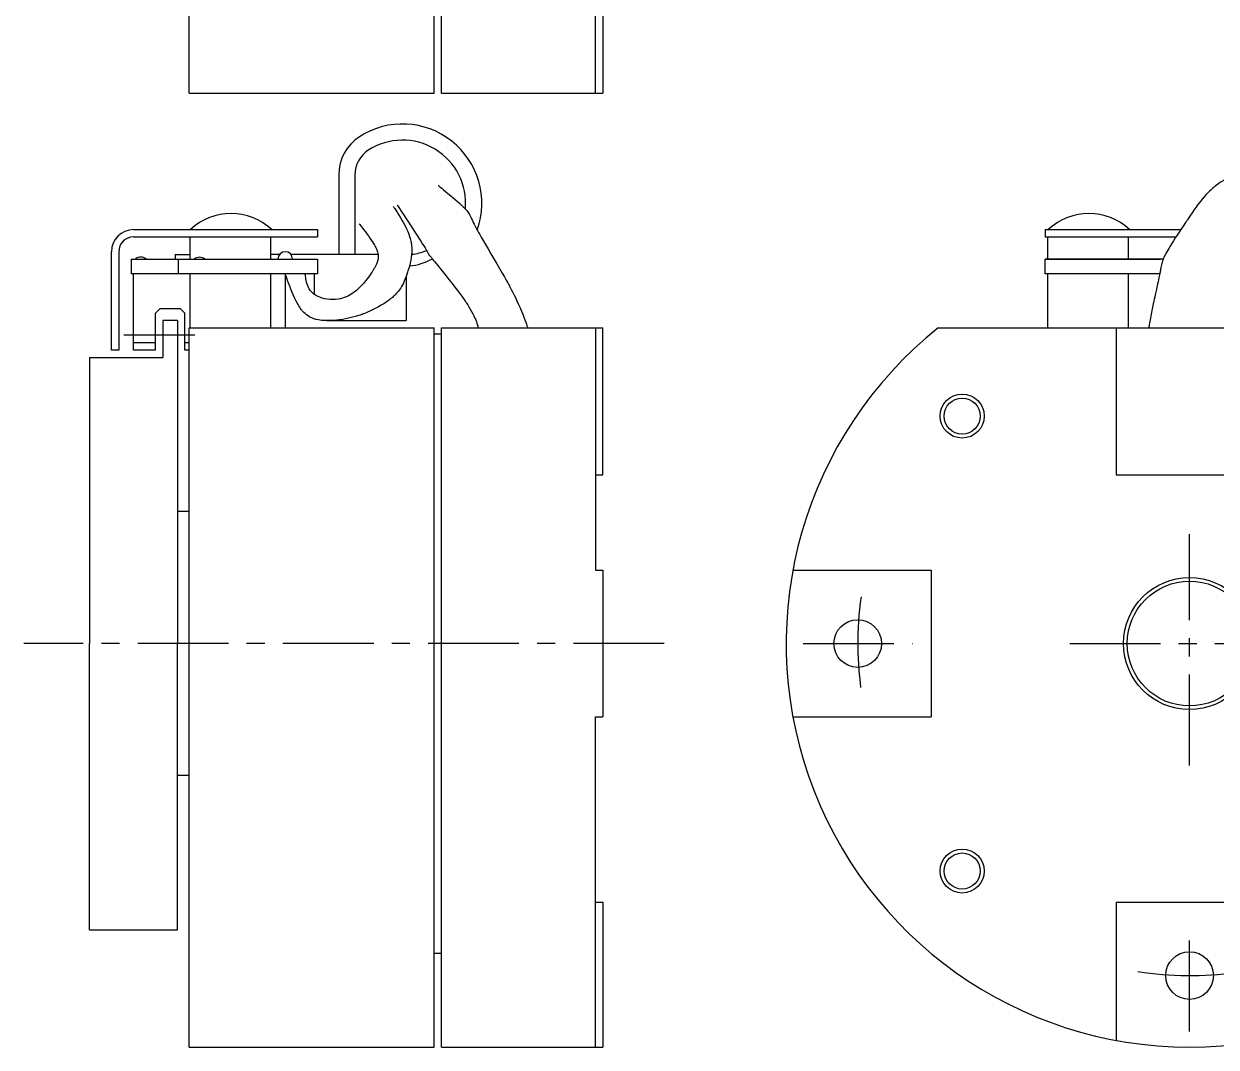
# Model space of a CAD drawing. Extents: x 10 to 307, y 8 to 183.
# Drawn here: x 143.4 to 224.7, y 44 to 113.8 of the extents above; entities that cross this region are included whole.
import ezdxf

# ---------------------------------------------------------------- set-up
doc = ezdxf.new("R2010")
doc.units = 0
doc.header["$LTSCALE"] = 4.950485
doc.linetypes.add('CENTER', pattern=[2, 1.25, -0.25, 0.25, -0.25])
doc.layers.add('001', color=7, linetype='CONTINUOUS')

# ---------------------------------------------------------------- blocks, each defined once
blk = doc.blocks.new('JZB-1')
at = {"layer": '001'}
for p, q in [((182.37426, 109.041538), (182.37426, 131.541538)), ((154.67426, 109.041538), (154.67426, 126.690731)), ((171.37426, 109.041538), (171.37426, 123.132959)), ((171.87426, 109.041538), (171.87426, 123.132959)), ((182.87426, 118.911538), (182.87426, 109.041538)), ((154.67426, 109.041538), (171.37426, 109.041538)), ((171.87426, 109.041538), (182.37426, 109.041538)), ((174.97426, 109.041538), (182.87426, 109.041538))]:
    blk.add_line(p, q, dxfattribs=at)
blk = doc.blocks.new('JZB-3')
at = {"layer": '001'}
for p, q in [((164.871189, 103.472211), (164.871189, 98.041538)), ((165.971189, 103.472211), (165.971189, 98.041538)), ((171.653606, 102.755636), (171.668932, 102.743049)), ((171.668932, 102.743049), (171.714486, 102.705638)), ((171.714486, 102.705638), (171.788959, 102.644461)), ((171.788959, 102.644461), (171.890091, 102.561325)), ((171.890091, 102.561325), (172.014586, 102.45882)), ((172.014586, 102.45882), (172.158093, 102.340315)), ((172.158093, 102.340315), (172.315292, 102.209886)), ((172.315292, 102.209886), (172.48012, 102.072155)), ((172.48012, 102.072155), (172.646144, 101.932043)), ((172.646144, 101.932043), (172.807041, 101.794447)), ((172.807041, 101.794447), (172.957117, 101.663904)), ((172.957117, 101.663904), (173.091777, 101.544276)), ((168.586778, 101.324452), (168.597627, 101.307682)), ((168.597627, 101.307682), (168.629872, 101.25783)), ((168.629872, 101.25783), (168.682572, 101.176261)), ((168.682572, 101.176261), (168.754072, 101.065216)), ((168.754072, 101.065216), (168.841914, 100.927764)), ((168.841914, 100.927764), (168.942799, 100.767723)), ((168.86172, 101.411394), (168.879339, 101.384571)), ((168.879339, 101.384571), (168.931705, 101.304849)), ((168.931705, 101.304849), (169.017296, 101.174539)), ((169.017296, 101.174539), (169.133436, 100.99769)), ((169.133436, 100.99769), (169.27617, 100.780274)), ((173.091777, 101.544276), (173.207857, 101.438519)), ((173.207857, 101.438519), (173.303751, 101.348583)), ((173.303751, 101.348583), (173.379298, 101.275449)), ((173.379298, 101.275449), (173.43545, 101.219302)), ((173.43545, 101.219302), (173.473788, 101.179808)), ((173.473788, 101.179808), (173.495964, 101.156423)), ((173.495964, 101.156423), (173.503206, 101.148688)), ((173.503206, 101.148688), (173.510337, 101.141019)), ((173.510337, 101.141019), (173.530899, 101.118595)), ((173.530899, 101.118595), (173.562586, 101.083002)), ((173.562586, 101.083002), (173.60215, 101.036385)), ((173.60215, 101.036385), (173.646137, 100.980838)), ((173.646137, 100.980838), (173.691639, 100.917834)), ((173.691639, 100.917834), (173.736888, 100.847834)), ((173.736888, 100.847834), (173.781521, 100.770239)), ((166.265217, 100.13735), (166.274939, 100.124901)), ((166.274939, 100.124901), (166.303835, 100.087896)), ((166.303835, 100.087896), (166.351075, 100.027366)), ((166.351075, 100.027366), (166.415221, 99.945041)), ((168.942799, 100.767723), (169.052645, 100.589563)), ((169.052645, 100.589563), (169.166777, 100.398272)), ((169.166777, 100.398272), (169.28025, 100.199209)), ((169.27617, 100.780274), (169.440201, 100.530262)), ((169.28025, 100.199209), (169.388271, 99.997937)), ((169.388271, 99.997937), (169.48666, 99.80004)), ((169.440201, 100.530262), (169.618986, 100.257483)), ((169.618986, 100.257483), (169.805038, 99.973175)), ((173.781521, 100.770239), (173.826463, 100.683711)), ((173.826463, 100.683711), (173.873448, 100.586827)), ((173.873448, 100.586827), (173.924287, 100.478915)), ((173.924287, 100.478915), (173.980073, 100.360867)), ((173.980073, 100.360867), (174.040525, 100.235732)), ((174.040525, 100.235732), (174.103631, 100.108883)), ((174.103631, 100.108883), (174.165716, 99.987702)), ((174.165716, 99.987702), (174.22191, 99.880771)), ((150.87426, 99.741538), (163.421189, 99.741538)), ((150.87426, 99.241538), (163.421189, 99.241538)), ((154.710428, 99.241538), (154.710428, 97.741538)), ((154.721189, 99.241538), (154.721189, 98.041538)), ((160.210428, 99.241538), (160.210428, 97.741538)), ((163.421189, 99.741538), (163.421189, 99.241538)), ((166.415221, 99.945041), (166.494174, 99.843346)), ((166.494174, 99.843346), (166.585161, 99.725381)), ((166.585161, 99.725381), (166.684787, 99.594837)), ((166.684787, 99.594837), (166.789182, 99.455876)), ((166.789182, 99.455876), (166.894239, 99.312945)), ((166.894239, 99.312945), (166.995928, 99.170549)), ((166.995928, 99.170549), (167.090628, 99.033013)), ((169.48666, 99.80004), (169.57226, 99.610953)), ((169.57226, 99.610953), (169.643216, 99.435797)), ((169.643216, 99.435797), (169.699068, 99.279236)), ((169.699068, 99.279236), (169.740615, 99.14536)), ((169.805038, 99.973175), (169.990436, 99.689234)), ((169.990436, 99.689234), (170.167482, 99.417246)), ((170.167482, 99.417246), (170.329429, 99.16742)), ((174.22191, 99.880771), (174.266957, 99.796724)), ((174.266957, 99.796724), (174.296162, 99.742954)), ((174.296162, 99.742954), (174.306282, 99.724445)), ((174.306282, 99.724445), (174.316554, 99.70572)), ((174.316554, 99.70572), (174.34797, 99.648809)), ((174.34797, 99.648809), (174.402121, 99.551778)), ((174.402121, 99.551778), (174.481009, 99.412289)), ((174.481009, 99.412289), (174.586232, 99.228704)), ((174.586232, 99.228704), (174.718144, 99.001234)), ((167.090628, 99.033013), (167.17543, 98.90426)), ((167.17543, 98.90426), (167.248351, 98.787628)), ((167.248351, 98.787628), (167.308416, 98.685772)), ((167.308416, 98.685772), (167.355579, 98.600639)), ((167.355579, 98.600639), (167.390512, 98.533531)), ((167.390512, 98.533531), (167.414284, 98.485228)), ((167.414284, 98.485228), (167.427997, 98.456132)), ((167.427997, 98.456132), (167.432469, 98.446418)), ((167.432469, 98.446418), (167.436868, 98.436742)), ((167.436868, 98.436742), (167.44952, 98.408191)), ((167.44952, 98.408191), (167.468837, 98.36212)), ((167.468837, 98.36212), (167.492352, 98.30054)), ((169.740615, 99.14536), (169.769573, 99.037602)), ((169.769573, 99.037602), (169.788096, 98.958673)), ((169.788096, 98.958673), (169.798231, 98.910529)), ((169.798231, 98.910529), (169.801434, 98.89435)), ((169.801434, 98.89435), (169.804533, 98.878179)), ((169.804533, 98.878179), (169.813131, 98.830157)), ((169.813131, 98.830157), (169.825263, 98.751753)), ((169.825263, 98.751753), (169.838054, 98.645392)), ((169.838054, 98.645392), (169.848231, 98.51441)), ((169.848231, 98.51441), (169.852697, 98.362973)), ((169.852697, 98.362973), (169.849056, 98.195935)), ((170.329429, 99.16742), (170.471123, 98.947643)), ((170.471123, 98.947643), (170.589448, 98.76282)), ((170.589448, 98.76282), (170.683469, 98.614658)), ((170.683469, 98.614658), (170.754229, 98.501947)), ((170.754229, 98.501947), (170.804233, 98.421313)), ((170.804233, 98.421313), (170.836689, 98.368301)), ((170.836689, 98.368301), (170.854682, 98.338584)), ((174.718144, 99.001234), (174.875173, 98.732873)), ((174.875173, 98.732873), (175.053485, 98.429877)), ((175.053485, 98.429877), (175.247075, 98.101663)), ((149.37426, 91.541538), (149.37426, 98.241538)), ((149.87426, 98.241538), (149.87426, 91.541538)), ((150.721189, 97.741538), (150.721189, 96.741538)), ((150.721189, 97.741538), (151.37426, 97.741538)), ((151.37426, 97.741538), (155.27426, 97.741538)), ((153.721189, 98.041538), (153.721189, 97.741538)), ((153.721189, 98.041538), (154.710428, 98.041538)), ((153.921189, 97.741538), (153.921189, 96.741538)), ((154.721189, 97.741538), (160.221189, 97.741538)), ((155.47426, 97.741538), (163.421189, 97.741538)), ((160.821189, 98.041538), (160.210428, 98.041538)), ((167.555924, 98.041538), (161.621189, 98.041538)), ((163.421189, 97.741538), (163.421189, 96.741538)), ((167.521101, 97.619059), (167.485044, 97.507809)), ((167.492352, 98.30054), (167.516965, 98.225814)), ((167.516965, 98.225814), (167.539272, 98.140344)), ((167.547043, 97.730429), (167.521101, 97.619059)), ((167.539272, 98.140344), (167.555924, 98.046324)), ((167.561406, 97.839832), (167.547043, 97.730429)), ((167.555924, 98.046324), (167.564011, 97.945624)), ((167.564011, 97.945624), (167.561406, 97.839832)), ((169.782566, 97.655867), (169.745474, 97.481325)), ((169.813445, 97.836758), (169.782566, 97.655867)), ((169.835992, 98.018655), (169.813445, 97.836758)), ((169.849056, 98.195935), (169.835992, 98.018655)), ((170.854682, 98.338584), (170.860414, 98.329054)), ((170.860414, 98.329054), (170.865984, 98.319761)), ((170.865984, 98.319761), (170.881601, 98.293503)), ((170.881601, 98.293503), (170.904264, 98.254771)), ((170.904264, 98.254771), (170.929811, 98.209874)), ((170.929811, 98.209874), (170.953957, 98.165475)), ((170.953957, 98.165475), (170.973368, 98.127075)), ((170.973368, 98.127075), (170.986493, 98.097789)), ((170.986493, 98.097789), (170.993945, 98.077736)), ((170.993945, 98.077736), (170.998336, 98.064169)), ((170.998336, 98.064169), (171.003586, 98.052326)), ((171.003586, 98.052326), (171.013869, 98.036786)), ((171.013869, 98.036786), (171.032467, 98.013001)), ((171.032467, 98.013001), (171.060782, 97.978628)), ((171.060782, 97.978628), (171.097783, 97.934338)), ((171.097783, 97.934338), (171.140012, 97.883884)), ((171.140012, 97.883884), (171.182176, 97.833422)), ((171.182176, 97.833422), (171.218189, 97.79022)), ((171.218189, 97.79022), (171.242443, 97.76107)), ((171.242443, 97.76107), (171.250999, 97.750777)), ((171.250999, 97.750777), (171.259758, 97.740233)), ((171.259758, 97.740233), (171.286981, 97.707431)), ((171.286981, 97.707431), (171.335212, 97.649198)), ((171.335212, 97.649198), (171.407806, 97.561289)), ((171.407806, 97.561289), (171.507816, 97.439702)), ((175.247075, 98.101663), (175.448272, 97.760138)), ((175.448272, 97.760138), (175.648561, 97.418596)), ((163.421189, 96.741538), (150.721189, 96.741538)), ((150.87426, 91.541538), (150.87426, 96.741538)), ((154.721189, 96.741538), (154.721189, 93.041538)), ((160.221189, 96.741538), (160.221189, 93.041538)), ((161.221189, 96.741538), (161.221189, 93.041538)), ((161.22813, 96.72189), (161.221189, 96.741538)), ((162.584572, 96.730811), (162.583306, 96.741538)), ((163.192967, 96.741538), (163.192967, 95.341538)), ((167.11619, 96.81811), (167.041035, 96.705436)), ((167.172766, 96.906556), (167.11619, 96.81811)), ((167.2119, 96.969782), (167.172766, 96.906556)), ((167.234785, 97.007614), (167.2119, 96.969782)), ((167.242306, 97.020194), (167.234785, 97.007614)), ((167.249736, 97.032698), (167.242306, 97.020194)), ((167.271291, 97.069424), (167.249736, 97.032698)), ((167.30485, 97.128133), (167.271291, 97.069424)), ((167.347153, 97.205443), (167.30485, 97.128133)), ((167.394164, 97.297287), (167.347153, 97.205443)), ((167.441529, 97.399409), (167.394164, 97.297287)), ((167.485044, 97.507809), (167.441529, 97.399409)), ((169.524265, 96.734949), (169.519993, 96.722549)), ((169.52854, 96.747392), (169.524265, 96.734949)), ((169.541263, 96.784634), (169.52854, 96.747392)), ((169.562089, 96.846374), (169.541263, 96.784634)), ((169.590322, 96.931992), (169.562089, 96.846374)), ((169.62479, 97.0404), (169.590322, 96.931992)), ((169.663751, 97.169881), (169.62479, 97.0404)), ((169.704895, 97.317957), (169.663751, 97.169881)), ((169.745474, 97.481325), (169.704895, 97.317957)), ((171.507816, 97.439702), (171.636835, 97.282074)), ((171.636835, 97.282074), (171.794052, 97.088825)), ((171.794052, 97.088825), (171.975768, 96.863817)), ((171.975768, 96.863817), (172.175474, 96.614345)), ((175.648561, 97.418596), (175.839545, 97.090387)), ((175.839545, 97.090387), (176.013846, 96.787661)), ((176.013846, 96.787661), (176.165758, 96.520398)), ((161.248764, 96.66349), (161.22813, 96.72189)), ((161.282547, 96.567995), (161.248764, 96.66349)), ((161.328618, 96.438243), (161.282547, 96.567995)), ((161.385865, 96.278317), (161.328618, 96.438243)), ((161.452981, 96.093545), (161.385865, 96.278317)), ((161.528514, 95.890389), (161.452981, 96.093545)), ((162.588344, 96.698927), (162.584572, 96.730811)), ((162.594588, 96.646782), (162.588344, 96.698927)), ((162.603379, 96.5759), (162.594588, 96.646782)), ((162.615048, 96.488447), (162.603379, 96.5759)), ((162.630296, 96.387224), (162.615048, 96.488447)), ((162.650203, 96.275604), (162.630296, 96.387224)), ((162.67612, 96.157402), (162.650203, 96.275604)), ((162.709402, 96.036685), (162.67612, 96.157402)), ((162.751054, 95.917527), (162.709402, 96.036685)), ((166.555692, 96.081578), (166.398206, 95.911935)), ((166.70198, 96.252772), (166.555692, 96.081578)), ((166.833169, 96.4181), (166.70198, 96.252772)), ((166.946632, 96.570811), (166.833169, 96.4181)), ((167.041035, 96.705436), (166.946632, 96.570811)), ((169.214704, 95.98114), (169.14661, 95.858855)), ((169.276576, 96.104947), (169.214704, 95.98114)), ((169.331924, 96.227132), (169.276576, 96.104947)), ((169.380697, 96.344206), (169.331924, 96.227132)), ((169.422868, 96.452408), (169.380697, 96.344206)), ((169.458275, 96.547866), (169.422868, 96.452408)), ((169.486579, 96.626826), (169.458275, 96.547866)), ((169.471189, 96.547866), (169.471189, 93.541538)), ((169.507312, 96.685939), (169.486579, 96.626826)), ((169.519993, 96.722549), (169.507312, 96.685939)), ((172.175474, 96.614345), (172.384497, 96.350489)), ((172.384497, 96.350489), (172.593057, 96.083955)), ((172.593057, 96.083955), (172.79152, 95.826673)), ((176.165758, 96.520398), (176.291542, 96.295904)), ((176.291542, 96.295904), (176.389323, 96.118825)), ((176.389323, 96.118825), (176.458653, 95.991593)), ((176.458653, 95.991593), (176.499889, 95.915144)), ((161.610878, 95.676187), (161.528514, 95.890389)), ((161.698346, 95.458741), (161.610878, 95.676187)), ((161.789013, 95.245798), (161.698346, 95.458741)), ((161.880755, 95.044486), (161.789013, 95.245798)), ((162.801331, 95.803745), (162.751054, 95.917527)), ((162.859395, 95.69866), (162.801331, 95.803745)), ((162.923118, 95.604918), (162.859395, 95.69866)), ((162.989103, 95.524397), (162.923118, 95.604918)), ((163.052932, 95.458228), (162.989103, 95.524397)), ((163.109653, 95.406903), (163.052932, 95.458228)), ((163.154404, 95.37047), (163.109653, 95.406903)), ((163.183086, 95.34875), (163.154404, 95.37047)), ((163.192967, 95.341538), (163.183086, 95.34875)), ((163.202966, 95.334375), (163.192967, 95.341538)), ((163.233379, 95.313372), (163.202966, 95.334375)), ((163.285311, 95.279984), (163.233379, 95.313372)), ((163.360156, 95.236605), (163.285311, 95.279984)), ((163.45904, 95.186488), (163.360156, 95.236605)), ((163.582214, 95.13359), (163.45904, 95.186488)), ((163.728542, 95.082302), (163.582214, 95.13359)), ((165.242584, 95.107784), (165.132281, 95.071399)), ((165.323001, 95.138477), (165.242584, 95.107784)), ((165.371842, 95.158929), (165.323001, 95.138477)), ((165.388214, 95.166102), (165.371842, 95.158929)), ((165.404555, 95.173423), (165.388214, 95.166102)), ((165.452947, 95.196049), (165.404555, 95.173423)), ((165.53151, 95.23577), (165.452947, 95.196049)), ((165.637164, 95.294958), (165.53151, 95.23577)), ((165.765728, 95.375792), (165.637164, 95.294958)), ((165.912083, 95.479446), (165.765728, 95.375792)), ((166.070411, 95.60541), (165.912083, 95.479446)), ((166.234516, 95.751115), (166.070411, 95.60541)), ((166.398206, 95.911935), (166.234516, 95.751115)), ((168.527539, 95.130175), (168.453375, 95.06763)), ((168.579776, 95.176129), (168.527539, 95.130175)), ((168.61074, 95.204203), (168.579776, 95.176129)), ((168.620989, 95.213643), (168.61074, 95.204203)), ((168.631154, 95.223081), (168.620989, 95.213643)), ((168.660878, 95.251125), (168.631154, 95.223081)), ((168.707955, 95.296997), (168.660878, 95.251125)), ((168.769049, 95.359476), (168.707955, 95.296997)), ((168.84014, 95.436998), (168.769049, 95.359476)), ((168.917021, 95.527754), (168.84014, 95.436998)), ((168.995771, 95.629761), (168.917021, 95.527754)), ((169.073111, 95.740891), (168.995771, 95.629761)), ((169.14661, 95.858855), (169.073111, 95.740891)), ((172.79152, 95.826673), (172.971564, 95.589435)), ((172.971564, 95.589435), (173.127015, 95.380869)), ((173.127015, 95.380869), (173.254199, 95.206917)), ((173.254199, 95.206917), (173.351763, 95.070888)), ((176.499889, 95.915144), (176.513556, 95.889664)), ((176.513556, 95.889664), (176.527119, 95.864305)), ((176.527119, 95.864305), (176.566821, 95.789638)), ((176.566821, 95.789638), (176.62984, 95.669723)), ((176.62984, 95.669723), (176.711894, 95.510814)), ((176.711894, 95.510814), (176.807791, 95.320684)), ((176.807791, 95.320684), (176.91205, 95.107852)), ((176.91205, 95.107852), (177.019499, 94.880834)), ((152.37426, 94.041538), (152.67426, 94.341538)), ((154.07426, 94.341538), (152.67426, 94.341538)), ((154.37426, 94.041538), (154.07426, 94.341538)), ((161.971204, 94.860803), (161.880755, 95.044486)), ((162.057757, 94.699245), (161.971204, 94.860803)), ((162.137635, 94.562641), (162.057757, 94.699245)), ((162.208001, 94.452234), (162.137635, 94.562641)), ((162.266127, 94.367985), (162.208001, 94.452234)), ((162.309594, 94.309047), (162.266127, 94.367985)), ((162.336494, 94.274296), (162.309594, 94.309047)), ((163.895203, 95.037078), (163.728542, 95.082302)), ((164.077657, 95.001965), (163.895203, 95.037078)), ((164.269894, 94.980105), (164.077657, 95.001965)), ((164.46492, 94.973273), (164.269894, 94.980105)), ((164.655362, 94.981547), (164.46492, 94.973273)), ((164.834104, 95.003177), (164.655362, 94.981547)), ((164.994811, 95.034713), (164.834104, 95.003177)), ((165.132281, 95.071399), (164.994811, 95.034713)), ((167.400488, 94.383659), (167.216986, 94.290749)), ((167.586518, 94.484432), (167.400488, 94.383659)), ((167.768676, 94.590072), (167.586518, 94.484432)), ((167.941115, 94.697126), (167.768676, 94.590072)), ((168.098911, 94.801918), (167.941115, 94.697126)), ((168.238319, 94.900795), (168.098911, 94.801918)), ((168.356886, 94.990357), (168.238319, 94.900795)), ((168.453375, 95.06763), (168.356886, 94.990357)), ((173.351763, 95.070888), (173.420055, 94.973996)), ((173.420055, 94.973996), (173.460255, 94.916186)), ((173.460255, 94.916186), (173.473502, 94.896993)), ((173.473502, 94.896993), (173.486608, 94.877932)), ((173.486608, 94.877932), (173.524734, 94.822043)), ((173.524734, 94.822043), (173.584488, 94.733036)), ((173.584488, 94.733036), (173.660772, 94.616558)), ((173.660772, 94.616558), (173.747508, 94.479498)), ((173.747508, 94.479498), (173.838459, 94.329191)), ((173.838459, 94.329191), (173.92799, 94.172665)), ((177.019499, 94.880834), (177.125724, 94.647547)), ((177.125724, 94.647547), (177.227344, 94.414918)), ((177.227344, 94.414918), (177.322064, 94.188738)), ((152.37426, 91.541538), (152.37426, 94.041538)), ((153.87426, 93.541538), (152.87426, 93.541538)), ((152.87426, 93.541538), (152.87426, 91.041538)), ((153.87426, 93.541538), (153.87426, 91.041538)), ((154.37426, 91.541538), (154.37426, 94.041538)), ((162.345601, 94.262826), (162.336494, 94.274296)), ((162.354738, 94.251469), (162.345601, 94.262826)), ((162.382077, 94.218365), (162.354738, 94.251469)), ((162.427388, 94.166294), (162.382077, 94.218365)), ((162.490252, 94.099493), (162.427388, 94.166294)), ((162.570005, 94.02313), (162.490252, 94.099493)), ((162.665664, 93.942691), (162.570005, 94.02313)), ((162.775845, 93.863373), (162.665664, 93.942691)), ((162.898676, 93.789577), (162.775845, 93.863373)), ((163.031725, 93.724547), (162.898676, 93.789577)), ((163.171953, 93.670214), (163.031725, 93.724547)), ((163.31571, 93.627225), (163.171953, 93.670214)), ((163.458797, 93.595122), (163.31571, 93.627225)), ((163.596586, 93.572633), (163.458797, 93.595122)), ((163.724214, 93.557998), (163.596586, 93.572633)), ((163.836832, 93.549284), (163.724214, 93.557998)), ((163.929897, 93.544647), (163.836832, 93.549284)), ((163.999471, 93.542518), (163.929897, 93.544647)), ((164.042506, 93.541722), (163.999471, 93.542518)), ((164.057071, 93.541538), (164.042506, 93.541722)), ((164.071681, 93.541395), (164.057071, 93.541538)), ((164.057071, 93.541538), (169.471189, 93.541538)), ((164.115372, 93.541212), (164.071681, 93.541395)), ((164.187687, 93.5417), (164.115372, 93.541212)), ((164.287721, 93.543941), (164.187687, 93.5417)), ((164.413953, 93.549248), (164.287721, 93.543941)), ((164.564069, 93.558992), (164.413953, 93.549248)), ((164.73484, 93.574398), (164.564069, 93.558992)), ((164.922078, 93.596363), (164.73484, 93.574398)), ((165.120708, 93.62528), (164.922078, 93.596363)), ((165.324948, 93.66092), (165.120708, 93.62528)), ((165.528586, 93.702371), (165.324948, 93.66092)), ((165.725297, 93.748044), (165.528586, 93.702371)), ((165.90898, 93.795766), (165.725297, 93.748044)), ((166.074048, 93.842929), (165.90898, 93.795766)), ((166.215651, 93.886705), (166.074048, 93.842929)), ((166.329809, 93.924295), (166.215651, 93.886705)), ((166.413472, 93.953182), (166.329809, 93.924295)), ((166.464504, 93.971371), (166.413472, 93.953182)), ((166.481653, 93.977582), (166.464504, 93.971371)), ((166.498791, 93.983838), (166.481653, 93.977582)), ((166.549675, 94.002705), (166.498791, 93.983838)), ((166.632705, 94.034428), (166.549675, 94.002705)), ((166.745198, 94.079259), (166.632705, 94.034428)), ((166.883398, 94.137254), (166.745198, 94.079259)), ((167.042539, 94.208065), (166.883398, 94.137254)), ((167.216986, 94.290749), (167.042539, 94.208065)), ((173.92799, 94.172665), (174.011655, 94.01605)), ((174.011655, 94.01605), (174.086517, 93.864226)), ((174.086517, 93.864226), (174.15118, 93.720737)), ((174.15118, 93.720737), (174.205554, 93.587938)), ((174.205554, 93.587938), (174.250463, 93.467313)), ((177.322064, 94.188738), (177.40854, 93.973734)), ((177.40854, 93.973734), (177.486115, 93.773788)), ((177.486115, 93.773788), (177.554514, 93.592214)), ((177.554514, 93.592214), (177.613557, 93.432003)), ((154.67426, 93.041538), (167.87426, 93.041538)), ((154.67426, 71.291538), (154.67426, 93.041538)), ((167.87426, 93.041538), (171.37426, 93.041538)), ((171.37426, 44.041538), (171.37426, 93.041538)), ((171.87426, 44.041538), (171.87426, 93.041538)), ((171.87426, 93.041538), (182.87426, 93.041538)), ((174.250463, 93.467313), (174.28717, 93.359841)), ((174.28717, 93.359841), (174.316952, 93.266336)), ((174.316952, 93.266336), (174.340806, 93.187671)), ((174.340806, 93.187671), (174.359305, 93.124853)), ((174.359305, 93.124853), (174.372636, 93.078955)), ((174.372636, 93.078955), (174.380731, 93.050954)), ((174.380731, 93.050954), (174.38345, 93.041538)), ((177.613557, 93.432003), (177.662967, 93.29597)), ((177.662967, 93.29597), (177.702306, 93.186772)), ((177.702306, 93.186772), (177.731007, 93.106794)), ((177.731007, 93.106794), (177.748509, 93.057962)), ((177.748509, 93.057962), (177.754394, 93.041538)), ((182.37426, 93.041538), (182.37426, 76.536538)), ((182.87426, 83.041537), (182.87426, 93.041538)), ((152.37426, 92.041538), (150.87426, 92.041538)), ((154.67426, 92.041538), (154.37426, 92.041538)), ((171.37426, 92.641538), (171.87426, 92.641538)), ((147.87426, 91.041538), (147.87426, 71.541538)), ((147.87426, 91.041538), (152.87426, 91.041538)), ((149.87426, 91.541538), (149.37426, 91.541538)), ((152.37426, 91.541538), (150.87426, 91.541538)), ((153.87426, 91.041538), (153.87426, 71.541538)), ((154.67426, 91.541538), (154.37426, 91.541538)), ((182.37426, 83.041537), (182.87426, 83.041537)), ((154.67426, 80.541538), (153.87426, 80.541538)), ((182.37426, 76.536538), (182.87426, 76.536538)), ((182.87426, 76.536538), (182.87426, 66.536538)), ((147.87426, 52.041538), (147.87426, 71.541538)), ((153.87426, 52.041538), (153.87426, 71.541538)), ((154.67426, 44.041538), (154.67426, 71.291538)), ((182.37426, 66.536538), (182.87426, 66.536538)), ((182.37426, 44.041538), (182.37426, 66.536538)), ((154.67426, 62.541538), (153.87426, 62.541538)), ((182.37426, 53.911538), (182.87426, 53.911538)), ((182.87426, 53.911538), (182.87426, 44.041538)), ((147.87426, 52.041538), (153.87426, 52.041538)), ((171.37426, 50.441538), (171.87426, 50.441538)), ((154.67426, 44.041538), (171.37426, 44.041538)), ((171.87426, 44.041538), (182.87426, 44.041538))]:
    blk.add_line(p, q, dxfattribs=at)
at = {"layer": '001', "linetype": 'CENTER'}
blk.add_line((155.055064, 92.541538), (150.220137, 92.541538), dxfattribs=at)
at = {"layer": '001', "color": 4, "linetype": 'CENTER'}
blk.add_line((187.052241, 71.536538), (143.4006, 71.536538), dxfattribs=at)
at = {"layer": '001'}
for centre, radius, start, end in [((169.221189, 101.541538), 5.4, 340.336298, 122.920735), ((167.971189, 103.472211), 3.1, 122.920735, 180), ((169.221189, 101.541538), 4.3, 354.758121, 122.920735), ((167.971189, 103.472211), 2, 122.920735, 180), ((157.52749, 96.791538), 4.048715, 46.77135, 133.22865), ((150.87426, 98.241538), 1.5, 90, 180), ((150.87426, 98.241538), 1, 90, 180), ((151.37426, 97.24555), 0.619557, 53.182878, 126.564014), ((155.37426, 97.265074), 0.595022, 53.087818, 126.030138), ((161.221189, 97.741538), 0.5, 0, 180), ((169.221189, 101.541538), 4.3, 276.269992, 298.167371), ((169.471189, 101.541538), 3.5, 276.034047, 293.38587)]:
    blk.add_arc(centre, radius, start, end, dxfattribs=at)
blk = doc.blocks.new('JZB-4')
at = {"layer": '001'}
for p, q in [((235.62426, 106.941538), (238.12426, 106.941538)), ((235.62426, 106.941538), (235.62426, 96.541538)), ((238.12426, 96.541537), (238.12426, 106.941538)), ((232.496167, 105.841538), (232.172369, 105.141538)), ((232.496167, 105.841538), (232.496167, 97.241538)), ((232.496167, 105.841538), (235.62426, 105.841538)), ((258.87426, 105.841538), (238.12426, 105.841538)), ((258.87426, 105.841538), (258.87426, 97.241538)), ((228.87426, 105.141538), (232.172369, 105.141538)), ((228.87426, 105.141538), (228.87426, 97.919752)), ((232.172369, 105.141538), (232.172369, 97.919752)), ((258.87426, 105.541538), (266.93341, 105.541538)), ((227.442952, 104.053706), (227.26429, 103.989691)), ((227.629558, 104.119632), (227.442952, 104.053706)), ((227.819003, 104.185715), (227.629558, 104.119632)), ((228.006082, 104.250264), (227.819003, 104.185715)), ((228.185638, 104.311673), (228.006082, 104.250264)), ((228.352715, 104.368436), (228.185638, 104.311673)), ((228.502704, 104.419156), (228.352715, 104.368436)), ((228.631472, 104.462572), (228.502704, 104.419156)), ((228.735479, 104.497582), (228.631472, 104.462572)), ((228.81187, 104.523278), (228.735479, 104.497582)), ((228.858555, 104.538977), (228.81187, 104.523278)), ((228.87426, 104.544258), (228.858555, 104.538977)), ((225.558465, 103.291286), (225.379341, 103.197444)), ((225.737163, 103.378657), (225.558465, 103.291286)), ((225.910144, 103.45822), (225.737163, 103.378657)), ((226.072209, 103.529024), (225.910144, 103.45822)), ((226.218463, 103.59035), (226.072209, 103.529024)), ((226.344506, 103.641594), (226.218463, 103.59035)), ((226.44658, 103.682195), (226.344506, 103.641594)), ((226.521681, 103.711643), (226.44658, 103.682195)), ((226.567624, 103.729506), (226.521681, 103.711643)), ((226.583085, 103.735495), (226.567624, 103.729506)), ((226.59855, 103.741474), (226.583085, 103.735495)), ((226.644543, 103.759192), (226.59855, 103.741474)), ((226.719863, 103.788008), (226.644543, 103.759192)), ((226.822536, 103.826902), (226.719863, 103.788008)), ((226.949853, 103.874545), (226.822536, 103.826902)), ((227.098431, 103.929377), (226.949853, 103.874545)), ((227.26429, 103.989691), (227.098431, 103.929377)), ((224.318613, 102.442253), (224.232806, 102.359989)), ((224.382324, 102.50089), (224.318613, 102.442253)), ((224.421558, 102.53596), (224.382324, 102.50089)), ((224.434809, 102.547624), (224.421558, 102.53596)), ((224.448086, 102.559221), (224.434809, 102.547624)), ((224.487711, 102.593303), (224.448086, 102.559221)), ((224.553047, 102.64782), (224.487711, 102.593303)), ((224.642967, 102.719626), (224.553047, 102.64782)), ((224.755782, 102.804828), (224.642967, 102.719626)), ((224.88917, 102.899187), (224.755782, 102.804828)), ((225.040123, 102.998517), (224.88917, 102.899187)), ((225.204952, 103.099009), (225.040123, 102.998517)), ((225.379341, 103.197444), (225.204952, 103.099009)), ((223.592283, 101.632637), (223.448469, 101.444738)), ((223.735925, 101.812085), (223.592283, 101.632637)), ((223.875667, 101.978043), (223.735925, 101.812085)), ((224.00765, 102.126465), (223.875667, 101.978043)), ((224.127969, 102.254405), (224.00765, 102.126465)), ((224.232806, 102.359989), (224.127969, 102.254405)), ((223.050673, 100.89021), (222.939945, 100.729139)), ((223.174374, 101.067243), (223.050673, 100.89021)), ((223.308039, 101.254193), (223.174374, 101.067243)), ((223.448469, 101.444738), (223.308039, 101.254193)), ((222.485767, 100.055399), (222.390673, 99.913091)), ((222.562813, 100.170387), (222.485767, 100.055399)), ((222.619431, 100.254748), (222.562813, 100.170387)), ((222.654013, 100.306226), (222.619431, 100.254748)), ((222.66564, 100.323526), (222.654013, 100.306226)), ((222.677262, 100.340816), (222.66564, 100.323526)), ((222.711788, 100.392152), (222.677262, 100.340816)), ((222.768219, 100.475933), (222.711788, 100.392152)), ((222.844967, 100.589495), (222.768219, 100.475933)), ((222.939945, 100.729139), (222.844967, 100.589495)), ((213.02426, 99.741538), (213.02426, 99.241538)), ((213.02426, 99.741538), (222.27652, 99.741538)), ((213.02426, 99.241538), (221.948166, 99.241538)), ((213.198499, 99.241538), (213.198499, 97.741538)), ((218.698499, 99.241538), (218.698499, 97.741538)), ((221.903874, 99.173391), (221.778537, 98.978026)), ((222.032594, 99.371435), (221.903874, 99.173391)), ((222.159837, 99.565215), (222.032594, 99.371435)), ((222.280714, 99.747875), (222.159837, 99.565215)), ((222.390673, 99.913091), (222.280714, 99.747875)), ((234.12426, 99.541537), (234.12426, 96.541537)), ((235.62426, 99.541537), (234.12426, 99.541537)), ((239.62426, 99.541537), (238.12426, 99.541537)), ((239.62426, 96.541537), (239.62426, 99.541537)), ((221.462996, 98.468588), (221.386494, 98.338875)), ((221.554979, 98.620588), (221.462996, 98.468588)), ((221.661023, 98.791874), (221.554979, 98.620588)), ((221.778537, 98.978026), (221.661023, 98.791874)), ((228.53684, 98.413702), (228.401771, 98.335722)), ((228.653465, 98.480184), (228.53684, 98.413702)), ((228.74796, 98.533675), (228.653465, 98.480184)), ((228.817465, 98.572894), (228.74796, 98.533675)), ((228.859963, 98.596847), (228.817465, 98.572894)), ((228.87426, 98.604905), (228.859963, 98.596847)), ((213.02426, 97.741538), (220.884673, 97.741538)), ((213.02426, 96.741538), (213.02426, 97.741538)), ((221.079985, 97.741538), (213.02426, 97.741538)), ((221.034487, 97.627954), (221.002815, 97.5343)), ((221.069656, 97.719445), (221.034487, 97.627954)), ((221.106683, 97.806427), (221.069656, 97.719445)), ((221.143115, 97.885627), (221.106683, 97.806427)), ((221.175979, 97.953152), (221.143115, 97.885627)), ((221.202215, 98.005002), (221.175979, 97.953152)), ((221.219167, 98.037701), (221.202215, 98.005002)), ((221.22503, 98.04888), (221.219167, 98.037701)), ((221.230976, 98.060152), (221.22503, 98.04888)), ((221.249131, 98.094199), (221.230976, 98.060152)), ((221.280357, 98.151615), (221.249131, 98.094199)), ((221.325796, 98.233065), (221.280357, 98.151615)), ((221.386494, 98.338875), (221.325796, 98.233065)), ((227.34969, 97.629622), (227.239724, 97.535757)), ((227.477099, 97.731159), (227.34969, 97.629622)), ((227.619298, 97.837078), (227.477099, 97.731159)), ((232.257453, 97.741538), (227.491033, 97.741538)), ((227.772678, 97.94432), (227.619298, 97.837078)), ((227.932789, 98.050128), (227.772678, 97.94432)), ((228.094577, 98.152049), (227.932789, 98.050128)), ((228.252682, 98.247903), (228.094577, 98.152049)), ((228.401771, 98.335722), (228.252682, 98.247903)), ((228.87426, 97.919752), (232.172369, 97.919752)), ((232.496167, 97.241538), (232.172369, 97.919752)), ((220.842516, 96.741538), (213.02426, 96.741538)), ((213.198499, 96.741538), (213.198499, 93.041537)), ((218.698499, 96.741538), (218.698499, 93.041537)), ((220.842516, 96.741538), (220.840447, 96.730409)), ((220.844557, 96.752577), (220.842516, 96.741538)), ((220.850452, 96.784869), (220.844557, 96.752577)), ((220.859598, 96.836092), (220.850452, 96.784869)), ((220.87119, 96.902835), (220.859598, 96.836092)), ((220.884472, 96.981185), (220.87119, 96.902835)), ((220.898981, 97.067339), (220.884472, 96.981185)), ((220.914703, 97.158116), (220.898981, 97.067339)), ((220.932107, 97.251246), (220.914703, 97.158116)), ((220.952019, 97.345388), (220.932107, 97.251246)), ((220.975361, 97.439881), (220.952019, 97.345388)), ((221.002815, 97.5343), (220.975361, 97.439881)), ((226.600903, 96.786007), (226.515575, 96.645163)), ((232.72426, 96.741538), (226.573621, 96.741538)), ((226.685675, 96.913926), (226.600903, 96.786007)), ((226.766479, 97.025951), (226.685675, 96.913926)), ((226.839598, 97.119844), (226.766479, 97.025951)), ((226.9013, 97.194048), (226.839598, 97.119844)), ((226.898499, 96.741538), (226.898499, 93.041537)), ((226.948176, 97.247578), (226.9013, 97.194048)), ((226.977491, 97.279873), (226.948176, 97.247578)), ((226.987467, 97.290665), (226.977491, 97.279873)), ((226.997502, 97.301419), (226.987467, 97.290665)), ((227.027674, 97.333172), (226.997502, 97.301419)), ((227.078127, 97.384447), (227.027674, 97.333172)), ((227.148907, 97.452944), (227.078127, 97.384447)), ((227.239724, 97.535757), (227.148907, 97.452944)), ((232.398499, 96.741538), (232.398499, 93.041537)), ((234.12426, 97.241538), (232.496167, 97.241538)), ((232.72426, 96.741538), (232.72426, 97.241538)), ((258.87426, 97.241538), (239.62426, 97.241538)), ((258.87426, 97.541538), (265.602934, 97.541538)), ((220.692321, 96.017578), (220.653234, 95.841114)), ((220.728217, 96.182008), (220.692321, 96.017578)), ((220.75977, 96.32938), (220.728217, 96.182008)), ((220.786253, 96.456075), (220.75977, 96.32938)), ((220.807379, 96.55995), (220.786253, 96.456075)), ((220.823228, 96.640162), (220.807379, 96.55995)), ((220.834121, 96.696799), (220.823228, 96.640162)), ((220.840447, 96.730409), (220.834121, 96.696799)), ((226.217405, 96.033684), (226.160721, 95.89207)), ((226.282127, 96.184576), (226.217405, 96.033684)), ((226.354221, 96.339983), (226.282127, 96.184576)), ((226.432587, 96.495068), (226.354221, 96.339983)), ((226.515575, 96.645163), (226.432587, 96.495068)), ((233.87426, 96.541537), (233.87426, 93.041537)), ((233.87426, 96.541537), (239.87426, 96.541537)), ((234.12426, 96.541537), (239.62426, 96.541537)), ((234.37426, 96.541538), (234.37426, 93.541538)), ((239.37426, 96.541537), (239.37426, 93.541538)), ((239.87426, 96.541537), (239.87426, 93.041537)), ((220.496442, 95.142167), (220.46479, 95.00003)), ((220.532457, 95.302874), (220.496442, 95.142167)), ((220.571628, 95.477088), (220.532457, 95.302874)), ((220.612446, 95.658723), (220.571628, 95.477088)), ((220.653234, 95.841114), (220.612446, 95.658723)), ((225.901487, 95.127722), (225.863788, 95.0008)), ((225.935138, 95.237519), (225.901487, 95.127722)), ((225.96318, 95.326575), (225.935138, 95.237519)), ((225.984263, 95.392112), (225.96318, 95.326575)), ((225.99735, 95.43219), (225.984263, 95.392112)), ((226.001787, 95.445674), (225.99735, 95.43219)), ((226.006241, 95.459158), (226.001787, 95.445674)), ((226.019587, 95.499239), (226.006241, 95.459158)), ((226.04178, 95.564805), (226.019587, 95.499239)), ((226.072757, 95.653991), (226.04178, 95.564805)), ((226.11244, 95.764186), (226.072757, 95.653991)), ((226.160721, 95.89207), (226.11244, 95.764186)), ((220.326179, 94.351933), (220.302464, 94.234189)), ((220.347617, 94.456314), (220.326179, 94.351933)), ((220.365707, 94.542998), (220.347617, 94.456314)), ((220.379459, 94.608092), (220.365707, 94.542998)), ((220.388064, 94.648488), (220.379459, 94.608092)), ((220.390994, 94.662185), (220.388064, 94.648488)), ((220.393941, 94.675936), (220.390994, 94.662185)), ((220.402804, 94.717127), (220.393941, 94.675936)), ((220.417619, 94.785483), (220.402804, 94.717127)), ((220.438351, 94.880282), (220.417619, 94.785483)), ((220.46479, 95.00003), (220.438351, 94.880282)), ((225.705161, 94.416502), (225.670607, 94.276899)), ((225.742953, 94.563714), (225.705161, 94.416502)), ((225.782917, 94.713675), (225.742953, 94.563714)), ((225.823711, 94.861131), (225.782917, 94.713675)), ((225.863788, 95.0008), (225.823711, 94.861131)), ((220.181478, 93.589548), (220.161056, 93.472995)), ((220.203717, 93.713987), (220.181478, 93.589548)), ((220.227454, 93.843802), (220.203717, 93.713987)), ((220.252251, 93.976094), (220.227454, 93.843802)), ((220.277511, 94.107502), (220.252251, 93.976094)), ((220.302464, 94.234189), (220.277511, 94.107502)), ((225.501287, 93.491528), (225.490598, 93.429898)), ((225.512393, 93.552191), (225.501287, 93.491528)), ((225.523163, 93.608639), (225.512393, 93.552191)), ((225.532751, 93.657376), (225.523163, 93.608639)), ((225.540325, 93.695053), (225.532751, 93.657376)), ((225.545183, 93.718892), (225.540325, 93.695053)), ((225.546858, 93.727053), (225.545183, 93.718892)), ((225.548552, 93.735285), (225.546858, 93.727053)), ((225.55371, 93.760179), (225.548552, 93.735285)), ((225.562536, 93.802243), (225.55371, 93.760179)), ((225.57532, 93.862083), (225.562536, 93.802243)), ((225.592368, 93.940085), (225.57532, 93.862083)), ((225.613916, 94.036079), (225.592368, 93.940085)), ((225.640046, 94.14904), (225.613916, 94.036079)), ((225.670607, 94.276899), (225.640046, 94.14904)), ((234.37426, 93.541538), (239.37426, 93.541538)), ((205.727832, 93.041537), (240.020688, 93.041537)), ((217.87426, 93.041537), (217.87426, 83.041537)), ((220.089341, 93.051253), (220.087707, 93.041537)), ((220.094196, 93.080139), (220.089341, 93.051253)), ((220.102153, 93.127439), (220.094196, 93.080139)), ((220.11303, 93.191976), (220.102153, 93.127439)), ((220.126617, 93.272254), (220.11303, 93.191976)), ((220.142697, 93.366554), (220.126617, 93.272254)), ((220.161056, 93.472995), (220.142697, 93.366554)), ((225.445954, 93.044451), (225.445762, 93.041537)), ((225.446526, 93.053118), (225.445954, 93.044451)), ((225.447474, 93.067344), (225.446526, 93.053118)), ((225.448814, 93.086889), (225.447474, 93.067344)), ((225.450609, 93.11157), (225.448814, 93.086889)), ((225.452984, 93.141332), (225.450609, 93.11157)), ((225.456133, 93.176276), (225.452984, 93.141332)), ((225.460295, 93.216602), (225.456133, 93.176276)), ((225.465711, 93.262465), (225.460295, 93.216602)), ((225.472564, 93.31378), (225.465711, 93.262465)), ((225.480905, 93.369993), (225.472564, 93.31378)), ((225.490598, 93.429898), (225.480905, 93.369993)), ((227.87426, 93.041537), (227.87426, 83.041537)), ((217.87426, 83.041537), (227.87426, 83.041537)), ((195.831702, 76.536538), (205.24926, 76.536538)), ((205.24926, 76.536538), (205.24926, 66.536538)), ((240.49926, 76.536538), (240.49926, 66.536538)), ((240.49926, 76.536538), (249.916818, 76.536538)), ((195.83355, 66.536538), (205.24926, 66.536538)), ((240.49926, 66.536538), (249.905426, 66.536538)), ((217.87426, 53.911538), (217.87426, 44.499902)), ((217.87426, 53.911538), (227.87426, 53.911538)), ((227.87426, 53.911538), (227.87426, 44.499902))]:
    blk.add_line(p, q, dxfattribs=at)
at = {"layer": '001', "color": 4, "linetype": 'CENTER'}
for p, q in [((222.87426, 63.233673), (222.87426, 79.001626)), ((196.529299, 71.541537), (203.978294, 71.541537)), ((214.703762, 71.541537), (231.052962, 71.541537)), ((242.211383, 71.541537), (249.499082, 71.541537)), ((222.87426, 45.117378), (222.87426, 52.477549))]:
    blk.add_line(p, q, dxfattribs=at)
at = {"layer": '001', "color": 4}
blk.add_lwpolyline([(264.387056, 110.111422), (266.487578, 108.557932), (267.471499, 106.926332), (266.09585, 104.521441), (264.1403, 101.968492), (264.188431, 99.670964), (265.75804, 97.366809), (268.088388, 95.059339)], dxfattribs=at)
for centre, radius in [((207.37426, 87.041537), 1.5), ((207.37426, 87.041537), 1.2295), ((238.37426, 87.041537), 1.5), ((238.37426, 87.041537), 1.2295), ((207.37426, 56.041537), 1.5), ((207.37426, 56.041537), 1.2295), ((238.37426, 56.041537), 1.5), ((238.37426, 56.041537), 1.2295)]:
    blk.add_circle(centre, radius, dxfattribs=at)
at = {"layer": '001'}
for centre, radius in [((222.87426, 71.541537), 4.5), ((222.87426, 71.541537), 4.25), ((200.24926, 71.541537), 1.625), ((245.49926, 71.541537), 1.625), ((222.87426, 48.916537), 1.625)]:
    blk.add_circle(centre, radius, dxfattribs=at)
for centre, radius, start, end in [((216.015561, 96.791538), 4.048715, 46.77135, 133.22865), ((222.87426, 71.541537), 27.5, 128.572651, 51.427349)]:
    blk.add_arc(centre, radius, start, end, dxfattribs=at)
at = {"layer": '001', "color": 4, "linetype": 'CENTER'}
for start, end in [(352.366586, 9.971605), (171.908628, 188.954635), (261.060304, 278.034919)]:
    blk.add_arc((222.87426, 71.541537), 22.625, start, end, dxfattribs=at)

msp = doc.modelspace()

# ---------------------------------------------------------------- block references
at = {"layer": '001', "color": 0, "linetype": 'BYBLOCK'}
for name in ['JZB-1', 'JZB-4', 'JZB-3']:
    msp.add_blockref(name, (0, 0), dxfattribs=at)

doc.saveas('drawing.dxf')
